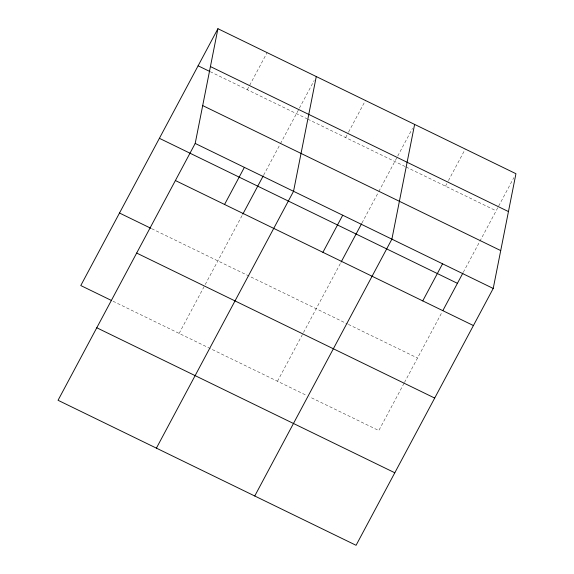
<?xml version="1.0" encoding="UTF-8"?>
<svg xmlns="http://www.w3.org/2000/svg" width="574" height="574" viewBox="0 0 574 574"><rect width="100%" height="100%" fill="white"/><g stroke="black" fill="none" stroke-linecap="round" stroke-linejoin="round"><path stroke-width="0.43" stroke-dasharray="2.87 2.15" d="M247.294 89.723L267.097 52.629M179.131 333.401L204.803 285.314M205.227 284.532L242.788 214.181M263.638 175.127L280.047 144.39M280.471 143.6L298.997 108.917M299.413 108.127L314.165 80.504M345.641 137.573L348.167 132.838M348.59 132.049L365.444 100.479M277.479 381.251L340.712 262.813M361.986 222.985L378.395 192.247M378.818 191.458L412.512 128.354M445.474 186.155L448.007 181.42M448.423 180.631L465.284 149.061M404.053 383.26L378.804 430.557L309.644 396.907M404.476 382.478L442.045 312.12M463.311 272.291L498.246 206.862M498.67 206.073L513.838 177.66M210.213 71.678L306.947 118.746M307.75 119.141L405.266 166.589M406.069 166.984L496.137 210.809M151.751 228.717L347.557 323.994M348.368 324.389L417.528 358.04M113.028 301.235L306.43 395.343"/><path stroke-width="0.86" d="M195.196 143.443L217.926 28.7L515.947 173.714L493.217 288.457L356.074 545.3L58.053 400.286L195.196 143.443L493.217 288.457M316.274 76.557L293.544 191.3L156.401 448.143M414.622 124.407L391.891 239.15L254.748 495.993M217.926 28.7L80.783 285.543L111.413 300.453M224.563 204.466L244.373 167.371M242.788 214.181L263.215 175.917M322.911 252.316L342.714 215.221M341.128 262.038L361.563 223.774M422.744 300.898L442.554 263.803M442.877 310.563L462.888 273.073M210.421 66.562L508.449 211.576M198.116 65.795L209.402 71.284M202.694 105.58L500.715 250.587M159.4 138.312L457.421 283.326M175.393 180.537L473.414 325.551M119.5 213.026L150.94 228.323M136.669 253.055L434.69 398.069M96.776 327.768L394.797 472.782"/></g></svg>
